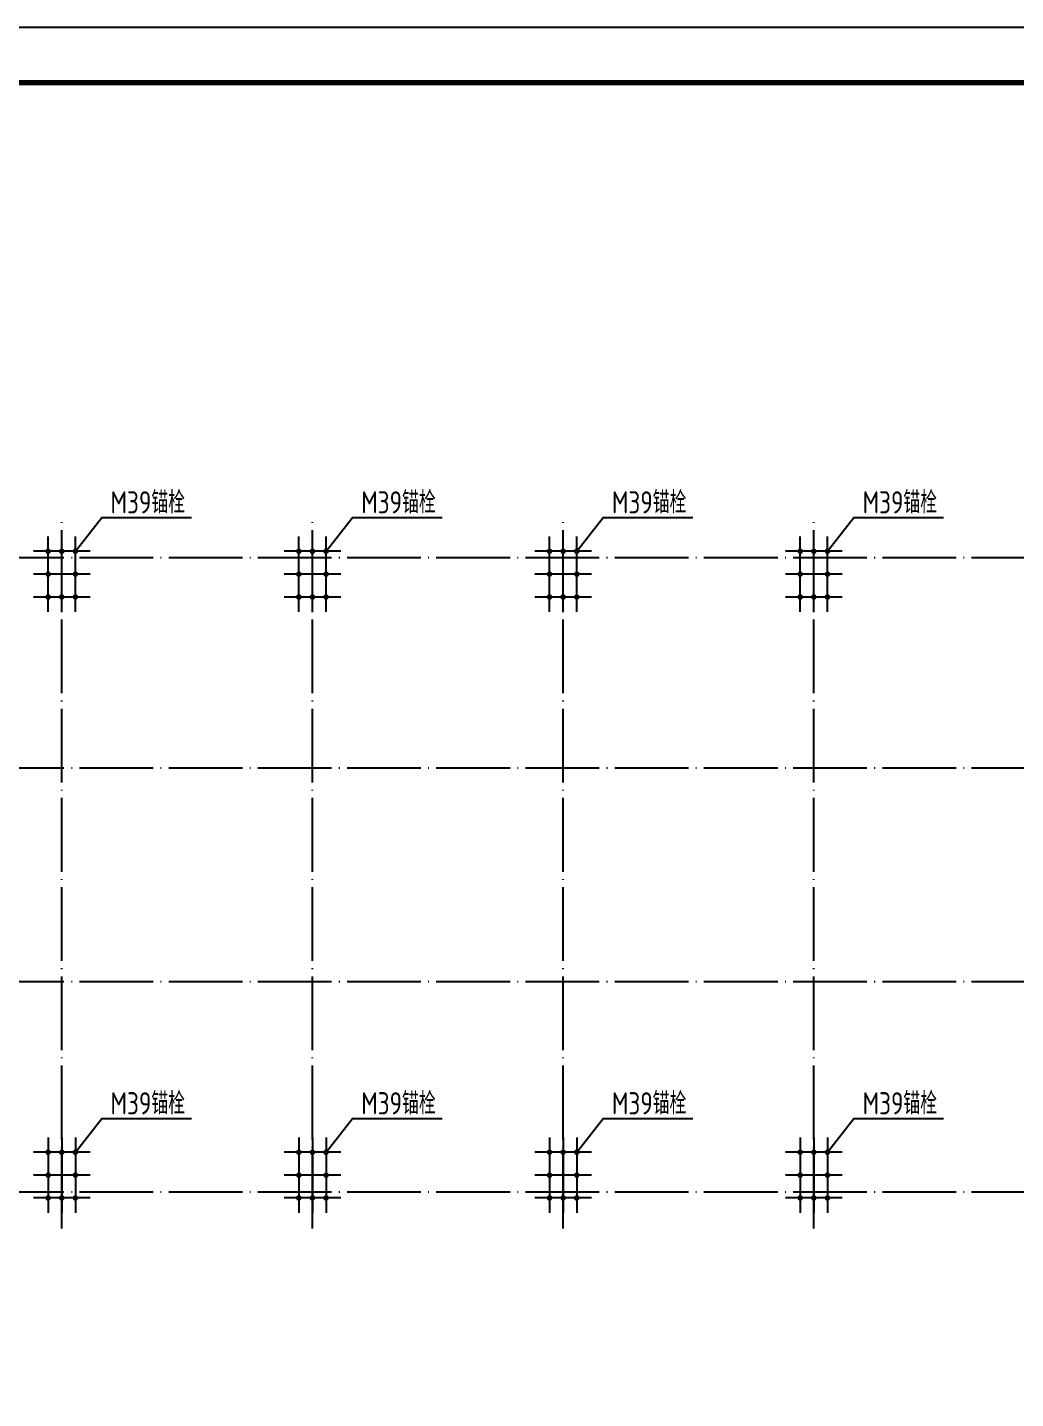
# Model space of a CAD drawing. Extents: x 9834882 to 10005569, y 1691670 to 2510806.
# Drawn here: x 9927462 to 9954267, y 2229980 to 2267169 of the extents above; entities that cross this region are included whole.
import ezdxf

# ---------------------------------------------------------------- set-up
doc = ezdxf.new("R2010")
doc.units = 0
doc.header["$LTSCALE"] = 1000
doc.header["$MEASUREMENT"] = 0
doc.linetypes.add('DOTE', pattern=[2.42, 2, -0.2, 0.02, -0.2])
for name, color, linetype in [('10', 7, 'CONTINUOUS'), ('DOTE', 8, 'DOTE'), ('PUB_TITLE', 4, 'CONTINUOUS'), ('一般文字', 6, 'CONTINUOUS')]:
    doc.layers.add(name, color=color, linetype=linetype)
doc.styles.add('TSSD_REIN', font='atssdeng.shx', dxfattribs={"width": 0.7, "bigfont": 'atssdchn.shx'})

msp = doc.modelspace()

# ---------------------------------------------------------------- linework, layer by layer
at = {"layer": '10', "color": 1}
for p, q in [((9928024.1, 2251320.9), (9928024.1, 2253360.6)), ((9928393.9, 2251320.9), (9928393.9, 2253360.6)), ((9928763.8, 2251320.9), (9928763.8, 2253360.6)), ((9934824.1, 2251320.9), (9934824.1, 2253360.6)), ((9935193.9, 2251320.9), (9935193.9, 2253360.6)), ((9935563.8, 2251320.9), (9935563.8, 2253360.6)), ((9941624.1, 2251320.9), (9941624.1, 2253360.6)), ((9941993.9, 2251320.9), (9941993.9, 2253360.6)), ((9942363.8, 2251320.9), (9942363.8, 2253360.6)), ((9948424.1, 2251320.9), (9948424.1, 2253360.6)), ((9948793.9, 2251320.9), (9948793.9, 2253360.6)), ((9949163.8, 2251320.9), (9949163.8, 2253360.6)), ((9929163.8, 2252960.9), (9927624.1, 2252960.9)), ((9935963.8, 2252960.9), (9934424.1, 2252960.9)), ((9942763.8, 2252960.9), (9941224.1, 2252960.9)), ((9949563.8, 2252960.9), (9948024.1, 2252960.9)), ((9929163.8, 2252340.9), (9927624.1, 2252340.9)), ((9935963.8, 2252340.9), (9934424.1, 2252340.9)), ((9942763.8, 2252340.9), (9941224.1, 2252340.9)), ((9949563.8, 2252340.9), (9948024.1, 2252340.9)), ((9929163.8, 2251720.9), (9927624.1, 2251720.9)), ((9935963.8, 2251720.9), (9934424.1, 2251720.9)), ((9942763.8, 2251720.9), (9941224.1, 2251720.9)), ((9949563.8, 2251720.9), (9948024.1, 2251720.9)), ((9928024.1, 2237060.9), (9928024.1, 2235021.2)), ((9928393.9, 2237060.9), (9928393.9, 2235021.2)), ((9928763.8, 2237060.9), (9928763.8, 2235021.2)), ((9934824.1, 2237060.9), (9934824.1, 2235021.2)), ((9935193.9, 2237060.9), (9935193.9, 2235021.2)), ((9935563.8, 2237060.9), (9935563.8, 2235021.2)), ((9941624.1, 2237060.9), (9941624.1, 2235021.2)), ((9941993.9, 2237060.9), (9941993.9, 2235021.2)), ((9942363.8, 2237060.9), (9942363.8, 2235021.2)), ((9948424.1, 2237060.9), (9948424.1, 2235021.2)), ((9948793.9, 2237060.9), (9948793.9, 2235021.2)), ((9949163.8, 2237060.9), (9949163.8, 2235021.2)), ((9929163.8, 2236660.9), (9927624.1, 2236660.9)), ((9935963.8, 2236660.9), (9934424.1, 2236660.9)), ((9942763.8, 2236660.9), (9941224.1, 2236660.9)), ((9949563.8, 2236660.9), (9948024.1, 2236660.9)), ((9929163.8, 2236040.9), (9927624.1, 2236040.9)), ((9935963.8, 2236040.9), (9934424.1, 2236040.9)), ((9942763.8, 2236040.9), (9941224.1, 2236040.9)), ((9949563.8, 2236040.9), (9948024.1, 2236040.9)), ((9929163.8, 2235420.9), (9927624.1, 2235420.9)), ((9935963.8, 2235420.9), (9934424.1, 2235420.9)), ((9942763.8, 2235420.9), (9941224.1, 2235420.9)), ((9949563.8, 2235420.9), (9948024.1, 2235420.9))]:
    msp.add_line(p, q, dxfattribs=at)
at = {"layer": '10', "const_width": 75}
for points in [[(9927986.6, 2252960.9, -1), (9928061.6, 2252960.9, -1), (9927986.6, 2252960.9, -1)], [(9928356.4, 2252960.9, -1), (9928431.4, 2252960.9, -1), (9928356.4, 2252960.9, -1)], [(9928726.3, 2252960.9, -1), (9928801.3, 2252960.9, -1), (9928726.3, 2252960.9, -1)], [(9934786.6, 2252960.9, -1), (9934861.6, 2252960.9, -1), (9934786.6, 2252960.9, -1)], [(9935156.4, 2252960.9, -1), (9935231.4, 2252960.9, -1), (9935156.4, 2252960.9, -1)], [(9935526.3, 2252960.9, -1), (9935601.3, 2252960.9, -1), (9935526.3, 2252960.9, -1)], [(9941586.6, 2252960.9, -1), (9941661.6, 2252960.9, -1), (9941586.6, 2252960.9, -1)], [(9941956.4, 2252960.9, -1), (9942031.4, 2252960.9, -1), (9941956.4, 2252960.9, -1)], [(9942326.3, 2252960.9, -1), (9942401.3, 2252960.9, -1), (9942326.3, 2252960.9, -1)], [(9948386.6, 2252960.9, -1), (9948461.6, 2252960.9, -1), (9948386.6, 2252960.9, -1)], [(9948756.4, 2252960.9, -1), (9948831.4, 2252960.9, -1), (9948756.4, 2252960.9, -1)], [(9949126.3, 2252960.9, -1), (9949201.3, 2252960.9, -1), (9949126.3, 2252960.9, -1)], [(9927986.6, 2252340.9, -1), (9928061.6, 2252340.9, -1), (9927986.6, 2252340.9, -1)], [(9928726.3, 2252340.9, -1), (9928801.3, 2252340.9, -1), (9928726.3, 2252340.9, -1)], [(9934786.6, 2252340.9, -1), (9934861.6, 2252340.9, -1), (9934786.6, 2252340.9, -1)], [(9935526.3, 2252340.9, -1), (9935601.3, 2252340.9, -1), (9935526.3, 2252340.9, -1)], [(9941586.6, 2252340.9, -1), (9941661.6, 2252340.9, -1), (9941586.6, 2252340.9, -1)], [(9942326.3, 2252340.9, -1), (9942401.3, 2252340.9, -1), (9942326.3, 2252340.9, -1)], [(9948386.6, 2252340.9, -1), (9948461.6, 2252340.9, -1), (9948386.6, 2252340.9, -1)], [(9949126.3, 2252340.9, -1), (9949201.3, 2252340.9, -1), (9949126.3, 2252340.9, -1)], [(9927986.6, 2251720.9, -1), (9928061.6, 2251720.9, -1), (9927986.6, 2251720.9, -1)], [(9928356.4, 2251720.9, -1), (9928431.4, 2251720.9, -1), (9928356.4, 2251720.9, -1)], [(9928726.3, 2251720.9, -1), (9928801.3, 2251720.9, -1), (9928726.3, 2251720.9, -1)], [(9934786.6, 2251720.9, -1), (9934861.6, 2251720.9, -1), (9934786.6, 2251720.9, -1)], [(9935156.4, 2251720.9, -1), (9935231.4, 2251720.9, -1), (9935156.4, 2251720.9, -1)], [(9935526.3, 2251720.9, -1), (9935601.3, 2251720.9, -1), (9935526.3, 2251720.9, -1)], [(9941586.6, 2251720.9, -1), (9941661.6, 2251720.9, -1), (9941586.6, 2251720.9, -1)], [(9941956.4, 2251720.9, -1), (9942031.4, 2251720.9, -1), (9941956.4, 2251720.9, -1)], [(9942326.3, 2251720.9, -1), (9942401.3, 2251720.9, -1), (9942326.3, 2251720.9, -1)], [(9948386.6, 2251720.9, -1), (9948461.6, 2251720.9, -1), (9948386.6, 2251720.9, -1)], [(9948756.4, 2251720.9, -1), (9948831.4, 2251720.9, -1), (9948756.4, 2251720.9, -1)], [(9949126.3, 2251720.9, -1), (9949201.3, 2251720.9, -1), (9949126.3, 2251720.9, -1)], [(9927986.6, 2236660.9, 1), (9928061.6, 2236660.9, 1), (9927986.6, 2236660.9, 1)], [(9928356.4, 2236660.9, 1), (9928431.4, 2236660.9, 1), (9928356.4, 2236660.9, 1)], [(9928726.3, 2236660.9, 1), (9928801.3, 2236660.9, 1), (9928726.3, 2236660.9, 1)], [(9934786.6, 2236660.9, 1), (9934861.6, 2236660.9, 1), (9934786.6, 2236660.9, 1)], [(9935156.4, 2236660.9, 1), (9935231.4, 2236660.9, 1), (9935156.4, 2236660.9, 1)], [(9935526.3, 2236660.9, 1), (9935601.3, 2236660.9, 1), (9935526.3, 2236660.9, 1)], [(9941586.6, 2236660.9, 1), (9941661.6, 2236660.9, 1), (9941586.6, 2236660.9, 1)], [(9941956.4, 2236660.9, 1), (9942031.4, 2236660.9, 1), (9941956.4, 2236660.9, 1)], [(9942326.3, 2236660.9, 1), (9942401.3, 2236660.9, 1), (9942326.3, 2236660.9, 1)], [(9948386.6, 2236660.9, 1), (9948461.6, 2236660.9, 1), (9948386.6, 2236660.9, 1)], [(9948756.4, 2236660.9, 1), (9948831.4, 2236660.9, 1), (9948756.4, 2236660.9, 1)], [(9949126.3, 2236660.9, 1), (9949201.3, 2236660.9, 1), (9949126.3, 2236660.9, 1)], [(9927986.6, 2236040.9, 1), (9928061.6, 2236040.9, 1), (9927986.6, 2236040.9, 1)], [(9928726.3, 2236040.9, 1), (9928801.3, 2236040.9, 1), (9928726.3, 2236040.9, 1)], [(9934786.6, 2236040.9, 1), (9934861.6, 2236040.9, 1), (9934786.6, 2236040.9, 1)], [(9935526.3, 2236040.9, 1), (9935601.3, 2236040.9, 1), (9935526.3, 2236040.9, 1)], [(9941586.6, 2236040.9, 1), (9941661.6, 2236040.9, 1), (9941586.6, 2236040.9, 1)], [(9942326.3, 2236040.9, 1), (9942401.3, 2236040.9, 1), (9942326.3, 2236040.9, 1)], [(9948386.6, 2236040.9, 1), (9948461.6, 2236040.9, 1), (9948386.6, 2236040.9, 1)], [(9949126.3, 2236040.9, 1), (9949201.3, 2236040.9, 1), (9949126.3, 2236040.9, 1)], [(9927986.6, 2235420.9, 1), (9928061.6, 2235420.9, 1), (9927986.6, 2235420.9, 1)], [(9928356.4, 2235420.9, 1), (9928431.4, 2235420.9, 1), (9928356.4, 2235420.9, 1)], [(9928726.3, 2235420.9, 1), (9928801.3, 2235420.9, 1), (9928726.3, 2235420.9, 1)], [(9934786.6, 2235420.9, 1), (9934861.6, 2235420.9, 1), (9934786.6, 2235420.9, 1)], [(9935156.4, 2235420.9, 1), (9935231.4, 2235420.9, 1), (9935156.4, 2235420.9, 1)], [(9935526.3, 2235420.9, 1), (9935601.3, 2235420.9, 1), (9935526.3, 2235420.9, 1)], [(9941586.6, 2235420.9, 1), (9941661.6, 2235420.9, 1), (9941586.6, 2235420.9, 1)], [(9941956.4, 2235420.9, 1), (9942031.4, 2235420.9, 1), (9941956.4, 2235420.9, 1)], [(9942326.3, 2235420.9, 1), (9942401.3, 2235420.9, 1), (9942326.3, 2235420.9, 1)], [(9948386.6, 2235420.9, 1), (9948461.6, 2235420.9, 1), (9948386.6, 2235420.9, 1)], [(9948756.4, 2235420.9, 1), (9948831.4, 2235420.9, 1), (9948756.4, 2235420.9, 1)], [(9949126.3, 2235420.9, 1), (9949201.3, 2235420.9, 1), (9949126.3, 2235420.9, 1)]]:
    msp.add_lwpolyline(points, format="xyb", close=True, dxfattribs=at)
at = {"layer": 'DOTE'}
for p, q in [((9928393.9, 2234590.9), (9928393.9, 2253790.9)), ((9935193.9, 2234590.9), (9935193.9, 2253790.9)), ((9941993.9, 2234590.9), (9941993.9, 2253790.9)), ((9948793.9, 2234590.9), (9948793.9, 2253790.9)), ((9907093.9, 2252790.9), (9963293.9, 2252790.9)), ((9907093.9, 2247090.9), (9963293.9, 2247090.9)), ((9907093.9, 2241290.9), (9963293.9, 2241290.9)), ((9907093.9, 2235590.9), (9963293.9, 2235590.9))]:
    msp.add_line(p, q, dxfattribs=at)
at = {"layer": 'PUB_TITLE'}
msp.add_lwpolyline([(9894118.6, 2204169.5), (9983218.6, 2204169.5), (9983218.6, 2267169.5), (9894118.6, 2267169.5)], close=True, dxfattribs=at)
at = {"layer": 'PUB_TITLE', "const_width": 150}
msp.add_lwpolyline([(9897868.6, 2205669.5), (9981718.6, 2205669.5), (9981718.6, 2265669.5), (9897868.6, 2265669.5)], close=True, dxfattribs=at)
at = {"layer": '一般文字', "color": 5}
for points in [[(9928763.8, 2252960.9), (9929481.9, 2253874.5), (9931914.8, 2253874.5)], [(9935563.8, 2252960.9), (9936281.9, 2253874.5), (9938714.8, 2253874.5)], [(9942363.8, 2252960.9), (9943081.9, 2253874.5), (9945514.8, 2253874.5)], [(9949163.8, 2252960.9), (9949881.9, 2253874.5), (9952314.8, 2253874.5)], [(9928763.8, 2236660.9), (9929481.9, 2237574.5), (9931914.8, 2237574.5)], [(9935563.8, 2236660.9), (9936281.9, 2237574.5), (9938714.8, 2237574.5)], [(9942363.8, 2236660.9), (9943081.9, 2237574.5), (9945514.8, 2237574.5)], [(9949163.8, 2236660.9), (9949881.9, 2237574.5), (9952314.8, 2237574.5)]]:
    msp.add_lwpolyline(points, dxfattribs=at)

# ---------------------------------------------------------------- texts
at = {"layer": '一般文字', "color": 5, "style": 'TSSD_REIN', "width": 0.8}
for p in [(9929717.7, 2253989.1), (9936517.7, 2253989.1), (9943317.7, 2253989.1), (9950117.7, 2253989.1), (9929717.7, 2237689.1), (9936517.7, 2237689.1), (9943317.7, 2237689.1), (9950117.7, 2237689.1)]:
    msp.add_text('M39锚栓', height=600, dxfattribs=at).set_placement(p)

doc.saveas('drawing.dxf')
